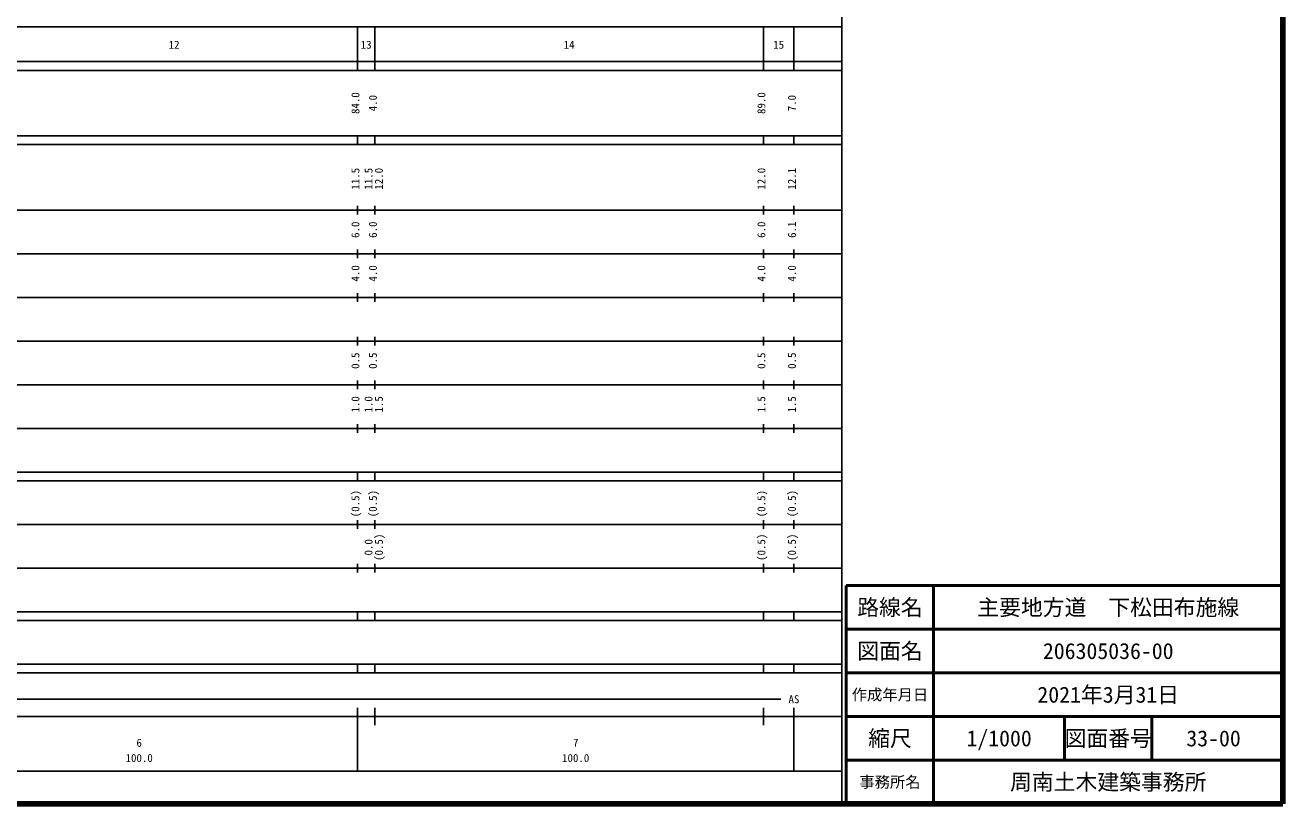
# Model space of a CAD drawing. Units: millimetres on the paper, enlarged 1000 times. Extents: x 40000 to 680000, y 20000 to 380000.
# Drawn here: x 391880 to 680000, y 20000 to 198357 of the extents above; entities that cross this region are included whole.
import ezdxf
from ezdxf.enums import TextEntityAlignment as Align

# ---------------------------------------------------------------- set-up
doc = ezdxf.new("R2010")
doc.units = ezdxf.units.MM
doc.header["$LTSCALE"] = 1000
for name, color, linetype, lineweight in [('M-TTL', 2, 'Continuous', 140), ('M-TTL-BAND', 7, 'Continuous', 25), ('M-TTL-FRAM', 2, 'Continuous', 50), ('M-TTL-LINE', 7, 'Continuous', 50)]:
    doc.layers.add(name, color=color, linetype=linetype, lineweight=lineweight)
doc.layers.add('M-TTL-TXT', color=7, linetype='Continuous')
doc.styles.add('ＭＳ ゴシック', font='')
doc.styles.get('ＭＳ ゴシック').set_extended_font_data('MS Gothic')

msp = doc.modelspace()

# ---------------------------------------------------------------- linework, layer by layer
at = {"layer": 'M-TTL'}
for p, q in [((680000, 20000), (680000, 380000)), ((40000, 20000), (680000, 20000))]:
    msp.add_line(p, q, dxfattribs=at)
at = {"layer": 'M-TTL-BAND'}
for p, q in [((579000, 20000), (579000, 370000)), ((68000, 198000), (579000, 198000)), ((468000, 188000), (468000, 198000)), ((472000, 188000), (472000, 198000)), ((561000, 188000), (561000, 198000)), ((568000, 188000), (568000, 198000)), ((40000, 190000), (579000, 190000)), ((40000, 188000), (579000, 188000)), ((40000, 173000), (579000, 173000)), ((468000, 171000), (468000, 173000)), ((472000, 171000), (472000, 173000)), ((561000, 171000), (561000, 173000)), ((568000, 171000), (568000, 173000)), ((40000, 171000), (579000, 171000)), ((40000, 156000), (579000, 156000)), ((468000, 155000), (468000, 157000)), ((472000, 155000), (472000, 157000)), ((561000, 155000), (561000, 157000)), ((568000, 155000), (568000, 157000)), ((468000, 145000), (468000, 147000)), ((472000, 145000), (472000, 147000)), ((561000, 145000), (561000, 147000)), ((568000, 145000), (568000, 147000)), ((46000, 146000), (579000, 146000)), ((52000, 136000), (579000, 136000)), ((468000, 135000), (468000, 137000)), ((472000, 135000), (472000, 137000)), ((561000, 135000), (561000, 137000)), ((568000, 135000), (568000, 137000)), ((468000, 125000), (468000, 127000)), ((472000, 125000), (472000, 127000)), ((561000, 125000), (561000, 127000)), ((568000, 125000), (568000, 127000)), ((46000, 126000), (579000, 126000)), ((52000, 116000), (579000, 116000)), ((468000, 115000), (468000, 117000)), ((472000, 115000), (472000, 117000)), ((561000, 115000), (561000, 117000)), ((568000, 115000), (568000, 117000)), ((468000, 105000), (468000, 107000)), ((472000, 105000), (472000, 107000)), ((561000, 105000), (561000, 107000)), ((568000, 105000), (568000, 107000)), ((46000, 106000), (579000, 106000)), ((40000, 96000), (579000, 96000)), ((468000, 94000), (468000, 96000)), ((472000, 94000), (472000, 96000)), ((561000, 94000), (561000, 96000)), ((568000, 94000), (568000, 96000)), ((40000, 94000), (579000, 94000)), ((49000, 84000), (579000, 84000)), ((468000, 83000), (468000, 85000)), ((472000, 83000), (472000, 85000)), ((561000, 83000), (561000, 85000)), ((568000, 83000), (568000, 85000)), ((468000, 73000), (468000, 75000)), ((472000, 73000), (472000, 75000)), ((561000, 73000), (561000, 75000)), ((568000, 73000), (568000, 75000)), ((40000, 74000), (579000, 74000)), ((40000, 64000), (579000, 64000)), ((468000, 62000), (468000, 64000)), ((472000, 62000), (472000, 64000)), ((561000, 62000), (561000, 64000)), ((568000, 62000), (568000, 64000)), ((40000, 62000), (579000, 62000)), ((40000, 52000), (579000, 52000)), ((468000, 50000), (468000, 52000)), ((472000, 50000), (472000, 52000)), ((561000, 50000), (561000, 52000)), ((568000, 50000), (568000, 52000)), ((40000, 50000), (579000, 50000)), ((71000, 44000), (565000, 44000)), ((468000, 27500), (468000, 42000)), ((472000, 38000), (472000, 42000)), ((561000, 38000), (561000, 42000)), ((568000, 27500), (568000, 42000)), ((40000, 40000), (579000, 40000)), ((68000, 27500), (579000, 27500))]:
    msp.add_line(p, q, dxfattribs=at)
at = {"layer": 'M-TTL-FRAM'}
for p, q in [((680000, 70000), (580000, 70000)), ((580000, 70000), (580000, 20000))]:
    msp.add_line(p, q, dxfattribs=at)
at = {"layer": 'M-TTL-LINE'}
for p, q in [((600000, 70000), (600000, 20000)), ((680000, 60000), (580000, 60000)), ((680000, 50000), (580000, 50000)), ((680000, 40000), (580000, 40000)), ((630000, 40000), (630000, 30000)), ((650000, 40000), (650000, 30000)), ((680000, 30000), (580000, 30000))]:
    msp.add_line(p, q, dxfattribs=at)

# ---------------------------------------------------------------- texts
at = {"layer": 'M-TTL-BAND', "style": 'ＭＳ ゴシック'}
for s, p in [('12', (426000, 192405)), ('13', (470000, 192405)), ('14', (516500, 192405)), ('15', (564500, 192405)), ('AS', (568000, 42500)), ('6', (418000, 32523)), ('7', (518000, 32523)), ('100.0', (418000, 29033)), ('100.0', (518000, 29033))]:
    msp.add_text(s, height=1833, dxfattribs=at).set_placement(p, align=Align.BOTTOM_CENTER)
for s, p in [('84.0', (469000, 180500)), ('4.0', (473000, 180500)), ('89.0', (562000, 180500)), ('7.0', (569000, 180500)), ('11.5', (469000, 163174)), ('11.5', (472000, 163174)), ('12.0', (474370, 163174)), ('12.0', (562000, 163174)), ('12.1', (569000, 163174)), ('6.0', (469000, 151500)), ('6.0', (473000, 151500)), ('6.0', (562000, 151500)), ('6.1', (569000, 151500)), ('4.0', (469000, 141500)), ('4.0', (473000, 141500)), ('4.0', (562000, 141500)), ('4.0', (569000, 141500)), ('0.5', (469000, 121500)), ('0.5', (473000, 121500)), ('0.5', (562000, 121500)), ('0.5', (569000, 121500)), ('1.0', (469000, 111500)), ('1.0', (472000, 111500)), ('1.5', (474370, 111500)), ('1.5', (562000, 111500)), ('1.5', (569000, 111500)), ('(0.5)', (469000, 88764)), ('(0.5)', (473000, 88764)), ('(0.5)', (562000, 88764)), ('(0.5)', (569000, 88764)), ('(0.5)', (474370, 78764)), ('(0.5)', (562000, 78764)), ('(0.5)', (569000, 78764)), ('0.0', (472000, 78764))]:
    msp.add_text(s, height=1833, rotation=90, dxfattribs=at).set_placement(p, align=Align.BOTTOM_CENTER)
at = {"layer": 'M-TTL-TXT', "style": 'ＭＳ ゴシック'}
for s, height, p in [('路線名', 3666, (590000, 65000)), ('路線名', 3666, (590000, 65000)), ('主要地方道\u3000下松田布施線', 3666, (640000, 65000)), ('図面名', 3666, (590000, 55000)), ('図面名', 3666, (590000, 55000)), ('206305036-00', 3666, (640000, 55000)), ('作成年月日', 2566, (590000, 45000)), ('作成年月日', 2566, (590000, 45000)), ('2021年3月31日', 3666, (640000, 45000)), ('縮尺', 3666, (590000, 35000)), ('縮尺', 3666, (590000, 35000)), ('1/1000', 3666, (615000, 35000)), ('図面番号', 3666, (640000, 35000)), ('図面番号', 3666, (640000, 35000)), ('33-00', 3666, (664125, 35000)), ('事務所名', 2566, (590000, 25000)), ('事務所名', 2566, (590000, 25000)), ('周南土木建築事務所', 3666, (640000, 25000))]:
    msp.add_text(s, height=height, dxfattribs=at).set_placement(p, align=Align.MIDDLE_CENTER)

doc.saveas('drawing.dxf')
